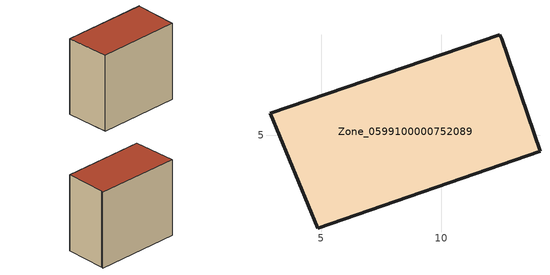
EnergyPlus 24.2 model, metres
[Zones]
Zone_0599100000752089
 floor ground (C_G): 12.51,9.02 14.11,4.34 4.86,1.13 2.88,5.93 12.44,9.2 z0
 wall outside (C_F): 14.11,4.34 12.51,9.02 12.44,9.2 2.88,5.93 4.86,1.13 14.11,4.34 z0:9.27
 roof outside (C_R): 12.44,9.2 2.88,5.93 4.86,1.13 14.11,4.34 12.51,9.02 z9.27
[BUILDING]
Pand.0599100000752089: North Axis=0; Terrain=City; Loads Convergence Tolerance Value=0.04; Temperature Convergence Tolerance Value=0.4; Solar Distribution=FullExterior; Maximum Number of Warmup Days=25; Minimum Number of Warmup Days=1
[Site:Location]
Rotterdam.The.Hague.AP_ZH_NLD Design_Conditions: Latitude=51.96; Longitude=4.45; Time Zone=1; Elevation=-4.5
[SITE:GROUNDTEMPERATURE:BUILDINGSURFACE]
18, 18, 18, 18, 18, 18, 18, 18, 18, 18, 18, 18
[MATERIAL] Thermal Absorptance=0.9; Solar Absorptance=0.7; Visible Absorptance=0.7
Name | Roughness | Thickness | Conductivity | Density | Specific Heat
G.TC.2006-2014 | MediumSmooth | 0.15 | 0.06 | 540 | 1210
F.TC.2006-2014 | Rough | 0.3 | 0.12 | 1920 | 840
R.TC.2006-2014 | MediumRough | 0.2 | 0.08 | 1500 | 1000
[CONSTRUCTION]
C_G: G.TC.2006-2014
C_F: F.TC.2006-2014
C_R: R.TC.2006-2014
[ZONE]
Zone_0599100000752089: Type=1; Multiplier=1; Ceiling Height=Autocalculate; Volume=Autocalculate; Floor Area=autocalculate; Part of Total Floor Area=Yes
[ZONEINFILTRATION:DESIGNFLOWRATE]
Infil_Zone_0599100000752089: Zone or ZoneList or Space or SpaceList=Zone_0599100000752089; Schedule=AlwaysOn; Design Flow Rate Calculation Method=Flow/Area; Flow Rate per Floor Area=0.0015; Constant Term Coefficient=1; Temperature Term Coefficient=0; Velocity Term Coefficient=0; Velocity Squared Term Coefficient=0
[HVACTEMPLATE:ZONE:IDEALLOADSAIRSYSTEM]
Zone_0599100000752089: Maximum Heating Supply Air Temperature=50; Minimum Cooling Supply Air Temperature=13; Maximum Heating Supply Air Humidity Ratio=0.0156; Minimum Cooling Supply Air Humidity Ratio=0.0077; Heating Limit=NoLimit; Cooling Limit=NoLimit; Dehumidification Control Type=ConstantSensibleHeatRatio; Cooling Sensible Heat Ratio=0.7; Dehumidification Setpoint=60; Humidification Control Type=None; Humidification Setpoint=30; Outdoor Air Method=None; Outdoor Air Flow Rate per Person=0.00944; Outdoor Air Flow Rate per Zone Floor Area=0; Outdoor Air Flow Rate per Zone=0; Demand Controlled Ventilation Type=None; Outdoor Air Economizer Type=NoEconomizer; Heat Recovery Type=None; Sensible Heat Recovery Effectiveness=0.7; Latent Heat Recovery Effectiveness=0.65
[ZONECONTROL:THERMOSTAT]
ThermostatControl_Zone_0599100000752089: Zone or ZoneList=Zone_0599100000752089; Control Type Schedule=DualSetpointControlType; Control 1=Thermostat_Zone_0599100000752089; Temperature Difference Between Cutout And Setpoint=0
[THERMOSTATSETPOINT:DUALSETPOINT]
Thermostat_Zone_0599100000752089: Heating Setpoint Temperature Schedule=HeatingSetpoint_Zone_0599100000752089; Cooling Setpoint Temperature Schedule=CoolingSetpoint_Zone_0599100000752089
[SCHEDULE:COMPACT]
HeatingSetpoint_Zone_0599100000752089: Through: 12/31, For: AllDays, Until: 24:00, 21
CoolingSetpoint_Zone_0599100000752089: Through: 12/31, For: AllDays, Until: 24:00, 24
DualSetpointControlType: Through: 12/31, For: AllDays, Until: 24:00, 4
AlwaysOn: Through: 12/31, For: AllDays, Until: 24:00, 1
